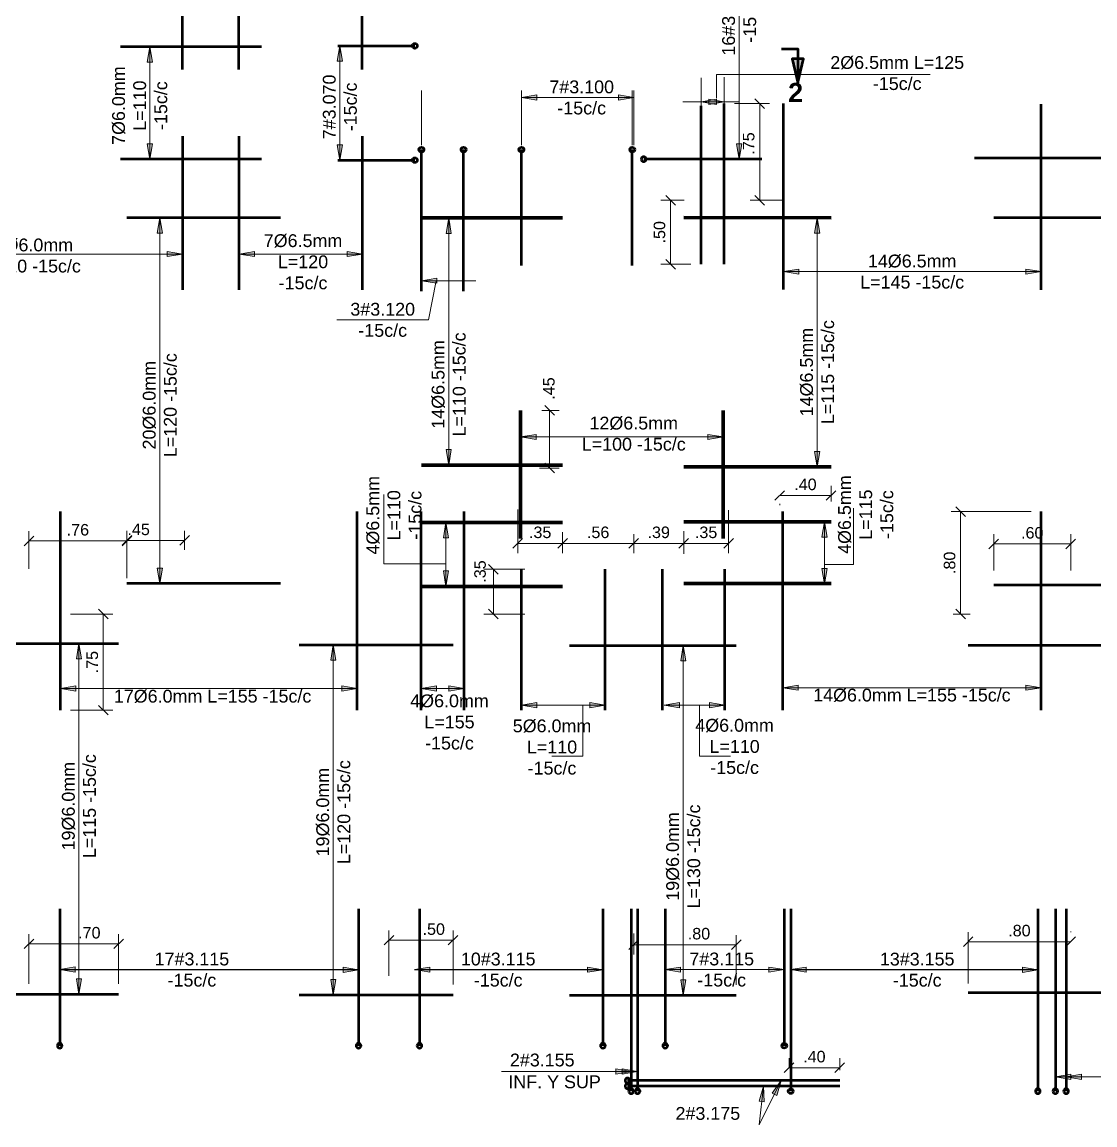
# Model space of a CAD drawing. Header units: metres. Extents: x 1.9 to 93.5, y 3.6 to 60.4.
# Drawn here: x 23.74 to 32.11, y 12.99 to 21.6 of the extents above; entities that cross this region are included whole.
import ezdxf

# ---------------------------------------------------------------- set-up
doc = ezdxf.new("R2010")
doc.units = ezdxf.units.M
for name, color, linetype, lineweight in [('3059-TOA-LOS-1_4_dwg-1', 7, 'Continuous', 20), ('CORTES', 3, 'Continuous', 50), ('CORTES-1', 7, 'Continuous', 50), ('COTAS', 9, 'Continuous', 13), ('COTAS-1', 7, 'Continuous', 9), ('REFUERZOG', 90, 'Continuous', 70), ('REFUERZOS', 3, 'Continuous', 50), ('TEXREF', 2, 'Continuous', 30), ('VARIOS', 8, 'Continuous', 9)]:
    doc.layers.add(name, color=color, linetype=linetype, lineweight=lineweight)
doc.styles.add('Swis721 Ex BT_3', font='swisse.ttf', dxfattribs={"height": 0.1})
doc.styles.add('Swis721 Ex BT_B_1', font='swisseb.ttf', dxfattribs={"height": 0.15})
doc.styles.add('Swis721 LtEx BT_3', font='swissel.ttf', dxfattribs={"height": 0.09})

# ---------------------------------------------------------------- blocks, each defined once
blk = doc.blocks.new('3059-TOA-LOS-1_4_dwg__U7-4209251-19_ZI_ALL_Estructura_TOA_LOS-1_4')
at = {"layer": 'CORTES'}
blk.add_hatch(color=256, dxfattribs=at).paths.add_polyline_path([(-0.163, 0.1814), (-0.0759, 0.1814), (-0.1194, 0.3676)])
at = {"layer": 'CORTES', "flags": 128}
blk.add_lwpolyline([(0.0082, 0.1038), (-0.1194, 0.1038), (-0.1194, 0.3676), (-0.163, 0.1814), (-0.0759, 0.1814), (-0.1194, 0.3676)], dxfattribs=at)
blk = doc.blocks.new('3059-TOA-LOS-1_4_dwg__U14-4209299-19_ZI_ALL_Estructura_TOA_LOS-1_4')
at = {"layer": 'REFUERZOS'}
blk.add_line((0, -0.3077), (0, 0), dxfattribs=at)
blk.add_circle((0, 0), 0.00643, dxfattribs=at)
blk = doc.blocks.new('3059-TOA-LOS-1_4_dwg__U15-4209300-19_ZI_ALL_Estructura_TOA_LOS-1_4')
at = {"layer": 'REFUERZOS'}
blk.add_line((0, -0.2004), (0, 0), dxfattribs=at)
blk.add_circle((0, 0), 0.00643, dxfattribs=at)
blk = doc.blocks.new('3059-TOA-LOS-1_4_dwg__Oblique-4209254-19_ZI_ALL_Estructura_TOA_LOS-1_4')
at = {"layer": 'COTAS'}
blk.add_line((-0.5, -0.5), (0.5, 0.5), dxfattribs=at)
blk = doc.blocks.new('3059-TOA-LOS-1_4_dwg__U12-4209290-19_ZI_ALL_Estructura_TOA_LOS-1_4')
at = {"layer": 'REFUERZOS'}
blk.add_line((0, -0.3563), (0, 0), dxfattribs=at)
blk.add_circle((0, 0), 0.00643, dxfattribs=at)
blk = doc.blocks.new('3059-TOA-LOS-1_4_dwg__U29-4209305-19_ZI_ALL_Estructura_TOA_LOS-1_4')
at = {"layer": 'REFUERZOS'}
blk.add_line((0, -0.3684), (0, 0), dxfattribs=at)
blk.add_circle((0, 0), 0.00643, dxfattribs=at)
blk = doc.blocks.new('3059-TOA-LOS-1_4_dwg__U30-4209306-19_ZI_ALL_Estructura_TOA_LOS-1_4')
at = {"layer": 'REFUERZOS'}
blk.add_line((0, -0.3017), (0, 0), dxfattribs=at)
blk.add_circle((0, 0), 0.00643, dxfattribs=at)
blk = doc.blocks.new('3059-TOA-LOS-1_4_dwg__U31-4209307-19_ZI_ALL_Estructura_TOA_LOS-1_4')
at = {"layer": 'REFUERZOS'}
blk.add_line((0, -0.3017), (0, 0), dxfattribs=at)
blk.add_circle((0, 0), 0.00643, dxfattribs=at)
blk = doc.blocks.new('3059-TOA-LOS-1_4_dwg__U32-4209308-19_ZI_ALL_Estructura_TOA_LOS-1_4')
at = {"layer": 'REFUERZOS'}
blk.add_line((0, -0.3684), (0, 0), dxfattribs=at)
blk.add_circle((0, 0), 0.00643, dxfattribs=at)
blk = doc.blocks.new('3059-TOA-LOS-1_4_dwg__U363-4209327-19_ZI_ALL_Estructura_TOA_LOS-1_4')
at = {"layer": 'REFUERZOS'}
blk.add_line((0, -0.4744), (0, 0), dxfattribs=at)
blk.add_circle((0, 0), 0.00643, dxfattribs=at)
blk = doc.blocks.new('3059-TOA-LOS-1_4_dwg__U363-4209292-19_ZI_ALL_Estructura_TOA_LOS-1_4')
at = {"layer": 'REFUERZOS'}
blk.add_line((0, -0.4744), (0, 0), dxfattribs=at)
blk.add_circle((0, 0), 0.00643, dxfattribs=at)
blk = doc.blocks.new('3059-TOA-LOS-1_4_dwg__U12-4209277-19_ZI_ALL_Estructura_TOA_LOS-1_4')
at = {"layer": 'REFUERZOS'}
blk.add_line((0, -0.3563), (0, 0), dxfattribs=at)
blk.add_circle((0, 0), 0.00643, dxfattribs=at)
blk = doc.blocks.new('3059-TOA-LOS-1_4_dwg__U365-4209330-19_ZI_ALL_Estructura_TOA_LOS-1_4')
at = {"layer": 'REFUERZOS'}
blk.add_line((0, -0.5518), (0, 0), dxfattribs=at)
blk.add_circle((0, 0), 0.00643, dxfattribs=at)
blk = doc.blocks.new('3059-TOA-LOS-1_4_dwg__U366-4209331-19_ZI_ALL_Estructura_TOA_LOS-1_4')
at = {"layer": 'REFUERZOS'}
blk.add_line((0, -0.5518), (0, 0), dxfattribs=at)
blk.add_circle((0, 0), 0.00643, dxfattribs=at)
blk = doc.blocks.new('3059-TOA-LOS-1_4_dwg-4060731-19_ZI_ALL_Estructura_TOA_LOS-1_4')
at = {"layer": 'VARIOS'}
for points in [[(24.7167, 21.2883), (24.7367, 21.4083), (24.7567, 21.2883)], [(26.1997, 21.2961), (26.2197, 21.4161), (26.2397, 21.2961)], [(27.7561, 20.9931), (27.6361, 21.0131), (27.7561, 21.0331)], [(28.3927, 20.9931), (28.3927, 21.0331), (28.5127, 21.0131)], [(29.1582, 20.9595), (29.0382, 20.9795), (29.1582, 20.9995)], [(29.0992, 20.9595), (29.0992, 20.9995), (29.2192, 20.9795)], [(24.7367, 20.5313), (24.7167, 20.6513), (24.7567, 20.6513)], [(26.2197, 20.5243), (26.1997, 20.6443), (26.2397, 20.6443)], [(29.3358, 20.5318), (29.3158, 20.6518), (29.3558, 20.6518)], [(24.7942, 19.9538), (24.8142, 20.0738), (24.8342, 19.9538)], [(27.0489, 19.953), (27.0689, 20.073), (27.0889, 19.953)], [(29.9245, 19.9542), (29.9445, 20.0742), (29.9645, 19.9542)], [(24.8717, 19.7712), (24.8717, 19.8112), (24.9917, 19.7912)], [(25.5536, 19.7712), (25.4336, 19.7912), (25.5536, 19.8112)], [(26.2755, 19.7712), (26.2755, 19.8112), (26.3955, 19.7912)], [(29.8008, 19.6342), (29.6808, 19.6542), (29.8008, 19.6742)], [(31.5716, 19.6342), (31.5716, 19.6742), (31.6916, 19.6542)], [(26.9759, 19.5636), (26.8559, 19.5836), (26.9759, 19.6036)], [(27.7503, 18.3442), (27.6303, 18.3642), (27.7503, 18.3842)], [(29.0912, 18.3442), (29.0912, 18.3842), (29.2112, 18.3642)], [(27.0689, 18.1447), (27.0489, 18.2647), (27.0889, 18.2647)], [(29.9442, 18.1307), (29.9242, 18.2507), (29.9642, 18.2507)], [(27.0272, 17.5761), (27.0472, 17.6961), (27.0672, 17.5761)], [(29.9816, 17.5804), (30.0016, 17.7004), (30.0216, 17.5804)], [(24.8142, 17.2208), (24.7942, 17.3408), (24.8342, 17.3408)], [(27.0472, 17.1978), (27.0272, 17.3178), (27.0672, 17.3178)], [(30.0016, 17.2174), (29.9816, 17.3374), (30.0216, 17.3374)], [(24.1635, 16.6319), (24.1835, 16.7519), (24.2035, 16.6319)], [(26.1485, 16.6225), (26.1685, 16.7425), (26.1885, 16.6225)], [(28.8791, 16.6173), (28.8991, 16.7373), (28.9191, 16.6173)], [(24.1586, 16.3807), (24.0386, 16.4007), (24.1586, 16.4207)], [(26.2345, 16.3807), (26.2345, 16.4207), (26.3545, 16.4007)], [(26.9742, 16.3807), (26.8542, 16.4007), (26.9742, 16.4207)], [(27.0694, 16.3807), (27.0694, 16.4207), (27.1894, 16.4007)], [(29.7972, 16.3867), (29.6772, 16.4067), (29.7972, 16.4267)], [(31.5735, 16.3867), (31.5735, 16.4267), (31.6935, 16.4067)], [(27.7569, 16.2507), (27.6369, 16.2707), (27.7569, 16.2907)], [(28.1701, 16.2507), (28.1701, 16.2907), (28.2901, 16.2707)], [(28.8706, 16.2507), (28.7506, 16.2707), (28.8706, 16.2907)], [(29.104, 16.2507), (29.104, 16.2907), (29.224, 16.2707)], [(24.1531, 14.1869), (24.033, 14.2071), (24.1531, 14.2269)], [(26.2454, 14.185), (26.2454, 14.225), (26.3654, 14.2049)], [(26.9227, 14.1866), (26.8027, 14.2067), (26.9227, 14.2266)], [(28.1524, 14.1855), (28.1524, 14.2255), (28.2724, 14.2054)], [(28.8786, 14.1867), (28.7586, 14.2068), (28.8786, 14.2267)], [(29.5677, 14.1864), (29.5677, 14.2264), (29.6877, 14.2063)], [(29.8578, 14.1862), (29.7378, 14.2063), (29.8578, 14.2262)], [(31.5463, 14.185), (31.5463, 14.225), (31.6663, 14.2049)], [(24.1835, 14.0148), (24.1635, 14.1348), (24.2035, 14.1348)], [(26.1685, 14.0104), (26.1485, 14.1304), (26.1885, 14.1304)], [(28.8991, 14.0078), (28.8791, 14.1278), (28.9191, 14.1278)], [(28.3724, 13.3913), (28.3724, 13.4313), (28.4924, 13.4114)], [(28.4225, 13.3912), (28.4225, 13.4312), (28.5425, 13.4114)], [(31.9229, 13.3495), (31.8029, 13.3696), (31.9229, 13.3895)], [(32.0073, 13.3495), (31.8872, 13.3696), (32.0073, 13.3895)], [(29.5317, 13.1754), (29.4919, 13.1796), (29.5246, 13.2968)], [(29.629, 13.2241), (29.5932, 13.2419), (29.6646, 13.3404)]]:
    blk.add_hatch(color=256, dxfattribs=at).paths.add_polyline_path(points)
at = {"layer": 'COTAS'}
for p, q in [((29.2992, 20.9659), (29.5711, 20.9659)), ((29.4961, 20.2113), (29.4961, 20.9659)), ((28.9061, 20.2113), (28.7251, 20.2113)), ((28.8001, 19.7113), (28.8001, 20.2113)), ((29.679, 20.2113), (29.4211, 20.2113)), ((28.9582, 19.7113), (28.7251, 19.7113)), ((27.7953, 18.5713), (27.931, 18.5713)), ((27.856, 18.1213), (27.856, 18.5713)), ((27.7777, 18.1213), (27.931, 18.1213)), ((30.0527, 17.907), (29.6527, 17.907)), ((30.0527, 17.8613), (30.0527, 17.982)), ((29.6527, 17.8412), (29.6527, 17.832)), ((27.6077, 17.7986), (27.6077, 17.4578)), ((29.2527, 17.7915), (29.2527, 17.4578)), ((31.6135, 17.7813), (30.9891, 17.7813)), ((31.0641, 16.9813), (31.0641, 17.7813)), ((23.7927, 17.3345), (23.7927, 17.6278)), ((24.5574, 17.4831), (24.5574, 17.631)), ((24.5574, 17.2613), (24.5574, 17.6278)), ((25.0074, 17.4831), (25.0074, 17.631)), ((27.9577, 17.62), (27.9577, 17.4578)), ((27.9577, 17.6128), (27.9577, 17.6078)), ((31.3227, 17.322), (31.3227, 17.6041)), ((31.9227, 17.322), (31.9227, 17.6041)), ((24.5574, 17.5528), (23.7927, 17.5528)), ((24.5574, 17.556), (25.0074, 17.556)), ((31.3227, 17.5291), (31.9227, 17.5291)), ((27.6625, 17.3313), (27.3426, 17.3313)), ((27.4176, 17.3313), (27.4176, 16.9813)), ((24.1186, 16.9813), (24.4486, 16.9813)), ((24.3736, 16.2313), (24.3736, 16.9813)), ((27.6625, 16.9813), (27.3426, 16.9813)), ((31.0058, 16.9813), (31.1391, 16.9813)), ((24.1186, 16.2313), (24.4486, 16.2313)), ((23.7927, 14.0948), (23.7927, 14.4827)), ((24.4927, 14.0948), (24.4927, 14.4827)), ((26.6027, 14.1587), (26.6027, 14.511)), ((27.1027, 14.0904), (27.1027, 14.511)), ((28.5127, 14.4871), (28.5127, 14.3252)), ((29.3127, 14.0881), (29.3127, 14.4752)), ((31.1227, 14.0977), (31.1227, 14.4991)), ((31.9227, 14.5041), (31.9227, 14.4991)), ((23.7927, 14.4077), (24.4927, 14.4077)), ((26.6027, 14.436), (27.1027, 14.436)), ((28.5127, 14.4002), (29.3127, 14.4002)), ((31.9227, 14.4241), (31.1227, 14.4241)), ((29.7249, 13.44), (29.7249, 13.5156)), ((30.1199, 13.4204), (30.1199, 13.5156)), ((30.1199, 13.4406), (29.7249, 13.4406))]:
    blk.add_line(p, q, dxfattribs=at)
at = {"layer": 'COTAS', "flags": 128}
blk.add_lwpolyline([(28.5127, 17.4578), (28.5127, 17.6044)], close=True, dxfattribs=at)
for points in [[(28.9027, 17.6293), (28.9027, 17.4578), (28.9027, 17.4528)], [(29.2527, 17.5328), (28.9027, 17.5328), (28.5127, 17.5328), (27.9577, 17.5328), (27.6077, 17.5328)]]:
    blk.add_lwpolyline(points, dxfattribs=at)
at = {"layer": 'REFUERZOG'}
for p, q in [((27.9577, 20.073), (26.8577, 20.073)), ((28.9027, 20.0768), (30.0527, 20.0739)), ((27.6303, 18.5713), (27.6303, 17.5713)), ((29.2112, 18.5713), (29.2112, 17.5713)), ((27.9577, 18.1447), (26.8577, 18.1447)), ((28.9027, 18.1307), (30.0527, 18.1307)), ((27.9577, 17.6971), (26.8577, 17.6971)), ((28.9027, 17.7004), (30.0527, 17.7004)), ((28.9027, 17.22), (30.0527, 17.22)), ((27.9577, 17.1978), (26.8577, 17.1978))]:
    blk.add_line(p, q, dxfattribs=at)
at = {"layer": 'REFUERZOS'}
for p, q in [((24.99, 22.0313), (24.99, 21.2313)), ((25.429, 22.0313), (25.429, 21.2313)), ((26.3921, 22.0313), (26.3921, 21.2313)), ((25.6077, 21.4083), (24.5077, 21.4083)), ((29.0382, 19.7113), (29.0382, 20.948)), ((29.2192, 19.7113), (29.2192, 20.9659)), ((29.6808, 19.5159), (29.6808, 20.9659)), ((31.6916, 19.5113), (31.6916, 20.9613)), ((24.9931, 19.5113), (24.9931, 20.7113)), ((25.4336, 19.5113), (25.4336, 20.7113)), ((26.3955, 19.5113), (26.3955, 20.7113)), ((25.6077, 20.5313), (24.5077, 20.5313)), ((32.5227, 20.5393), (31.1727, 20.5393)), ((25.7574, 20.0738), (24.5574, 20.0738)), ((32.5227, 20.0744), (31.3227, 20.0744)), ((24.0386, 16.2313), (24.0386, 17.7813)), ((26.3545, 16.2313), (26.3545, 17.7813)), ((26.8542, 16.2313), (26.8542, 17.7813)), ((27.1894, 16.2313), (27.1894, 17.7813)), ((29.6772, 16.2313), (29.6772, 17.7813)), ((31.6935, 16.2313), (31.6935, 17.7813)), ((27.6369, 16.2313), (27.6369, 17.3313)), ((28.2901, 16.2313), (28.2901, 17.3313)), ((28.7365, 16.2313), (28.7365, 17.3313)), ((29.224, 16.2313), (29.224, 17.3313)), ((25.7574, 17.2208), (24.5574, 17.2208)), ((32.5227, 17.208), (31.3227, 17.208)), ((23.3427, 16.7519), (24.4927, 16.7519)), ((25.9027, 16.7425), (27.1027, 16.7425)), ((28.0127, 16.7373), (29.3127, 16.7373)), ((32.7227, 16.7353), (31.1227, 16.7353)), ((23.3427, 14.0148), (24.4927, 14.0148)), ((25.9027, 14.0104), (27.1027, 14.0104)), ((28.0127, 14.0078), (29.3127, 14.0078)), ((32.7227, 14.0245), (31.1227, 14.0245))]:
    blk.add_line(p, q, dxfattribs=at)
at = {"layer": 'VARIOS'}
for p, q in [((29.3358, 22.7701), (29.3358, 20.5318)), ((29.3358, 20.5318), (29.3358, 22.4237)), ((24.7167, 21.2883), (24.7367, 21.4083)), ((24.7367, 21.4083), (24.7367, 20.5313)), ((24.7367, 21.4083), (24.7567, 21.2883)), ((24.7367, 20.5313), (24.7367, 21.4083)), ((26.1997, 21.2961), (26.2197, 21.4161)), ((26.2197, 21.4161), (26.2197, 20.5243)), ((26.2197, 21.4161), (26.2397, 21.2961)), ((24.7567, 21.2883), (24.7167, 21.2883)), ((26.2397, 21.2961), (26.1997, 21.2961)), ((26.2197, 20.5243), (26.2197, 21.24)), ((29.8086, 21.1934), (29.7782, 21.1934)), ((30.8252, 21.1934), (29.8086, 21.1934)), ((29.0382, 20.948), (29.0382, 21.1663)), ((29.2192, 20.9319), (29.2192, 21.1708)), ((26.8559, 20.6408), (26.8559, 21.0672)), ((27.6361, 20.6408), (27.6361, 21.0672)), ((27.6361, 21.0131), (27.7561, 21.0331)), ((27.6361, 21.0131), (28.4174, 21.0131)), ((27.7561, 20.9931), (27.6361, 21.0131)), ((28.5127, 21.0131), (27.7315, 21.0131)), ((27.7561, 21.0331), (27.7561, 20.9931)), ((28.3927, 20.9931), (28.3927, 21.0331)), ((28.3927, 21.0331), (28.5127, 21.0131)), ((28.5127, 21.0131), (28.3927, 20.9931)), ((28.5015, 20.6408), (28.5015, 21.0672)), ((29.2192, 20.9795), (28.8969, 20.9795)), ((29.0382, 20.9795), (29.1582, 20.9995)), ((29.0382, 20.9795), (29.332, 20.9795)), ((29.1582, 20.9595), (29.0382, 20.9795)), ((29.0992, 20.9595), (29.0992, 20.9995)), ((29.0992, 20.9995), (29.2192, 20.9795)), ((29.2192, 20.9795), (29.0992, 20.9595)), ((29.1582, 20.9995), (29.1582, 20.9595)), ((24.7367, 20.5313), (24.7167, 20.6513)), ((24.7167, 20.6513), (24.7567, 20.6513)), ((24.7567, 20.6513), (24.7367, 20.5313)), ((26.2197, 20.5243), (26.1997, 20.6443)), ((26.1997, 20.6443), (26.2397, 20.6443)), ((26.2397, 20.6443), (26.2197, 20.5243)), ((29.3358, 20.5318), (29.3158, 20.6518)), ((29.3158, 20.6518), (29.3558, 20.6518)), ((29.3558, 20.6518), (29.3358, 20.5318)), ((24.7942, 19.9538), (24.8142, 20.0738)), ((24.8142, 20.0738), (24.8142, 18.5482)), ((24.8142, 20.0738), (24.8342, 19.9538)), ((27.0489, 19.953), (27.0689, 20.073)), ((27.0689, 20.073), (27.0689, 18.4432)), ((27.0689, 20.073), (27.0889, 19.953)), ((27.0689, 18.1447), (27.0689, 20.073)), ((29.9245, 19.9542), (29.9445, 20.0742)), ((29.9445, 20.0742), (29.9445, 18.4432)), ((29.9445, 20.0742), (29.9645, 19.9542)), ((29.9442, 18.1307), (29.9442, 19.9891)), ((24.8342, 19.9538), (24.7942, 19.9538)), ((24.8142, 17.2208), (24.8142, 19.935)), ((27.0889, 19.953), (27.0489, 19.953)), ((29.9645, 19.9542), (29.9245, 19.9542)), ((24.8717, 19.7712), (24.8717, 19.8112)), ((24.8717, 19.8112), (24.9917, 19.7912)), ((25.4336, 19.7912), (25.5536, 19.8112)), ((25.5536, 19.8112), (25.5536, 19.7712)), ((26.2755, 19.7712), (26.2755, 19.8112)), ((26.2755, 19.8112), (26.3955, 19.7912)), ((22.6753, 19.7912), (24.9166, 19.7912)), ((24.9917, 19.7912), (22.7518, 19.7912)), ((24.9917, 19.7912), (24.8717, 19.7712)), ((25.4336, 19.7912), (26.2949, 19.7912)), ((25.5536, 19.7712), (25.4336, 19.7912)), ((26.3955, 19.7912), (25.5623, 19.7912)), ((26.3955, 19.7912), (26.2755, 19.7712)), ((29.6808, 19.6542), (29.8008, 19.6742)), ((29.6808, 19.6542), (31.6916, 19.6542)), ((29.8008, 19.6342), (29.6808, 19.6542)), ((31.6916, 19.6542), (29.6808, 19.6542)), ((29.8008, 19.6742), (29.8008, 19.6342)), ((31.5716, 19.6342), (31.5716, 19.6742)), ((31.5716, 19.6742), (31.6916, 19.6542)), ((31.6916, 19.6542), (31.5716, 19.6342)), ((26.8559, 19.5836), (26.9759, 19.6036)), ((26.8559, 19.5836), (27.2817, 19.5836)), ((26.9759, 19.5636), (26.8559, 19.5836)), ((26.9759, 19.6036), (26.9759, 19.5636)), ((27.6303, 18.3642), (27.7503, 18.3842)), ((27.6303, 18.3642), (29.2112, 18.3642)), ((27.7503, 18.3442), (27.6303, 18.3642)), ((27.7503, 18.3842), (27.7503, 18.3442)), ((29.2112, 18.3642), (27.7566, 18.3642)), ((29.0912, 18.3442), (29.0912, 18.3842)), ((29.0912, 18.3842), (29.2112, 18.3642)), ((29.2112, 18.3642), (29.0912, 18.3442)), ((27.0689, 18.1447), (27.0489, 18.2647)), ((27.0489, 18.2647), (27.0889, 18.2647)), ((27.0889, 18.2647), (27.0689, 18.1447)), ((29.9442, 18.1307), (29.9242, 18.2507)), ((29.9242, 18.2507), (29.9642, 18.2507)), ((29.9642, 18.2507), (29.9442, 18.1307)), ((27.0272, 17.5761), (27.0472, 17.6961)), ((27.0472, 17.6961), (27.0472, 17.2286)), ((27.0472, 17.6961), (27.0672, 17.5761)), ((27.0472, 17.1978), (27.0472, 17.6652)), ((29.9816, 17.5804), (30.0016, 17.7004)), ((30.0016, 17.7004), (30.0016, 17.2422)), ((30.0016, 17.7004), (30.0216, 17.5804)), ((30.0016, 17.2174), (30.0016, 17.6755)), ((27.0672, 17.5761), (27.0272, 17.5761)), ((30.0216, 17.5804), (29.9816, 17.5804)), ((24.8142, 17.2208), (24.7942, 17.3408)), ((24.7942, 17.3408), (24.8342, 17.3408)), ((24.8342, 17.3408), (24.8142, 17.2208)), ((27.0472, 17.1978), (27.0272, 17.3178)), ((27.0272, 17.3178), (27.0672, 17.3178)), ((27.0672, 17.3178), (27.0472, 17.1978)), ((30.0016, 17.2174), (29.9816, 17.3374)), ((29.9816, 17.3374), (30.0216, 17.3374)), ((30.0216, 17.3374), (30.0016, 17.2174)), ((24.1635, 16.6319), (24.1835, 16.7519)), ((24.1835, 16.7519), (24.1835, 16.176)), ((24.1835, 16.7519), (24.2035, 16.6319)), ((24.1835, 14.0148), (24.1835, 16.7085)), ((26.1485, 16.6225), (26.1685, 16.7425)), ((26.1685, 16.7425), (26.1685, 15.1047)), ((26.1685, 16.7425), (26.1885, 16.6225)), ((26.1685, 14.0104), (26.1685, 16.7425)), ((28.8791, 16.6173), (28.8991, 16.7373)), ((28.8991, 16.7373), (28.8991, 15.6314)), ((28.8991, 16.7373), (28.9191, 16.6173)), ((28.8991, 14.0078), (28.8991, 16.7373)), ((24.2035, 16.6319), (24.1635, 16.6319)), ((26.1885, 16.6225), (26.1485, 16.6225)), ((28.9191, 16.6173), (28.8791, 16.6173)), ((24.0386, 16.4007), (24.1586, 16.4207)), ((26.3545, 16.4007), (24.0386, 16.4007)), ((24.0386, 16.4007), (26.3545, 16.4007)), ((24.1586, 16.3807), (24.0386, 16.4007)), ((24.1586, 16.4207), (24.1586, 16.3807)), ((26.2345, 16.3807), (26.2345, 16.4207)), ((26.2345, 16.4207), (26.3545, 16.4007)), ((26.3545, 16.4007), (26.2345, 16.3807)), ((26.8542, 16.4007), (26.9742, 16.4207)), ((27.1894, 16.4007), (26.8542, 16.4007)), ((26.8542, 16.4007), (27.1894, 16.4007)), ((26.9742, 16.3807), (26.8542, 16.4007)), ((26.9742, 16.4207), (26.9742, 16.3807)), ((27.0694, 16.3807), (27.0694, 16.4207)), ((27.0694, 16.4207), (27.1894, 16.4007)), ((27.1894, 16.4007), (27.0694, 16.3807)), ((29.6772, 16.4067), (29.7972, 16.4267)), ((29.6772, 16.4067), (31.5449, 16.4067)), ((29.7972, 16.3867), (29.6772, 16.4067)), ((29.7972, 16.4267), (29.7972, 16.3867)), ((31.6935, 16.4067), (29.8258, 16.4067)), ((31.5735, 16.3867), (31.5735, 16.4267)), ((31.5735, 16.4267), (31.6935, 16.4067)), ((31.6935, 16.4067), (31.5735, 16.3867)), ((27.6369, 16.2707), (27.7569, 16.2907)), ((27.6369, 16.2707), (28.2901, 16.2707)), ((27.7569, 16.2507), (27.6369, 16.2707)), ((28.2901, 16.2707), (27.6369, 16.2707)), ((27.7569, 16.2907), (27.7569, 16.2507)), ((28.1701, 16.2507), (28.1701, 16.2907)), ((28.1701, 16.2907), (28.2901, 16.2707)), ((28.2901, 16.2707), (28.1701, 16.2507)), ((28.7506, 16.2707), (28.8706, 16.2907)), ((28.7506, 16.2707), (29.224, 16.2707)), ((28.8706, 16.2507), (28.7506, 16.2707)), ((29.224, 16.2707), (28.7506, 16.2707)), ((28.8706, 16.2907), (28.8706, 16.2507)), ((29.104, 16.2507), (29.104, 16.2907)), ((29.104, 16.2907), (29.224, 16.2707)), ((29.224, 16.2707), (29.104, 16.2507)), ((24.033, 14.2071), (24.1531, 14.2269)), ((24.033, 14.2071), (26.3654, 14.2071)), ((24.1531, 14.1869), (24.033, 14.2071)), ((26.3654, 14.2049), (24.033, 14.2049)), ((24.1531, 14.2269), (24.1531, 14.1869)), ((26.2454, 14.185), (26.2454, 14.225)), ((26.2454, 14.225), (26.3654, 14.2049)), ((26.3654, 14.2049), (26.2454, 14.185)), ((26.8027, 14.2067), (26.9227, 14.2266)), ((26.8027, 14.2067), (28.2724, 14.2067)), ((26.9227, 14.1866), (26.8027, 14.2067)), ((28.2724, 14.2054), (26.8027, 14.2054)), ((26.9227, 14.2266), (26.9227, 14.1866)), ((28.1524, 14.1855), (28.1524, 14.2255)), ((28.1524, 14.2255), (28.2724, 14.2054)), ((28.2724, 14.2054), (28.1524, 14.1855)), ((28.7586, 14.2068), (28.8786, 14.2267)), ((28.7586, 14.2068), (29.6877, 14.2068)), ((28.8786, 14.1867), (28.7586, 14.2068)), ((29.6877, 14.2063), (28.7586, 14.2063)), ((28.8786, 14.2267), (28.8786, 14.1867)), ((29.5677, 14.1864), (29.5677, 14.2264)), ((29.5677, 14.2264), (29.6877, 14.2063)), ((29.6877, 14.2063), (29.5677, 14.1864)), ((29.7378, 14.2063), (29.8578, 14.2262)), ((29.7378, 14.2063), (31.6663, 14.2063)), ((29.8578, 14.1862), (29.7378, 14.2063)), ((31.6663, 14.2049), (29.7378, 14.2049)), ((29.8578, 14.2262), (29.8578, 14.1862)), ((31.5463, 14.185), (31.5463, 14.225)), ((31.5463, 14.225), (31.6663, 14.2049)), ((31.6663, 14.2049), (31.5463, 14.185)), ((24.1835, 14.0148), (24.1635, 14.1348)), ((24.1635, 14.1348), (24.2035, 14.1348)), ((24.2035, 14.1348), (24.1835, 14.0148)), ((26.1685, 14.0104), (26.1485, 14.1304)), ((26.1485, 14.1304), (26.1885, 14.1304)), ((26.1885, 14.1304), (26.1685, 14.0104)), ((28.8991, 14.0078), (28.8791, 14.1278)), ((28.8791, 14.1278), (28.9191, 14.1278)), ((28.9191, 14.1278), (28.8991, 14.0078)), ((28.3724, 13.3913), (28.3724, 13.4313)), ((28.3724, 13.4313), (28.4924, 13.4114)), ((28.4225, 13.3912), (28.4225, 13.4312)), ((28.4225, 13.4312), (28.5425, 13.4114)), ((28.5425, 13.4114), (27.4818, 13.4114)), ((28.4924, 13.4114), (27.4818, 13.4114)), ((28.4924, 13.4114), (28.3724, 13.3913)), ((28.5425, 13.4114), (28.4225, 13.3912)), ((31.8029, 13.3696), (31.9229, 13.3895)), ((31.8029, 13.3696), (32.9277, 13.3696)), ((31.9229, 13.3495), (31.8029, 13.3696)), ((31.8872, 13.3696), (32.0073, 13.3895)), ((31.8872, 13.3696), (32.9277, 13.3696)), ((32.0073, 13.3495), (31.8872, 13.3696)), ((31.9229, 13.3895), (31.9229, 13.3495)), ((32.0073, 13.3895), (32.0073, 13.3495)), ((29.4919, 13.1796), (29.5246, 13.2968)), ((29.6646, 13.3404), (29.4922, 12.994)), ((29.5246, 13.2968), (29.4922, 12.994)), ((29.5246, 13.2968), (29.5317, 13.1754)), ((29.5932, 13.2419), (29.6646, 13.3404)), ((29.6646, 13.3404), (29.629, 13.2241)), ((29.5317, 13.1754), (29.4919, 13.1796)), ((29.629, 13.2241), (29.5932, 13.2419))]:
    blk.add_line(p, q, dxfattribs=at)
at = {"layer": 'VARIOS', "flags": 128}
for points in [[(29.7782, 21.1934), (29.1591, 21.1934), (29.1591, 21.0071)], [(26.1957, 19.2776), (26.9119, 19.2776), (26.972, 19.5836)], [(27.0472, 17.3747), (26.5622, 17.3747), (26.5622, 17.9145)], [(30.0016, 17.3692), (30.2286, 17.3692), (30.2286, 17.8077)], [(28.1163, 16.2707), (28.1163, 15.8729), (27.8735, 15.8729)], [(29.0264, 16.2707), (29.0264, 15.8729), (29.2692, 15.8729)]]:
    blk.add_lwpolyline(points, dxfattribs=at)
blk.add_lwpolyline([(28.5127, 21.0672), (28.5127, 20.6408)], close=True, dxfattribs=at)
for name, p, xscale, yscale, zscale, rotation in [('3059-TOA-LOS-1_4_dwg__U15-4209300-19_ZI_ALL_Estructura_TOA_LOS-1_4', (26.8038, 21.4161), 3, 3, 3, 269.9999999999983), ('3059-TOA-LOS-1_4_dwg__Oblique-4209254-19_ZI_ALL_Estructura_TOA_LOS-1_4', (29.4961, 20.9659), 0.075, 0.075, 0.075, 90), ('3059-TOA-LOS-1_4_dwg__U15-4209300-19_ZI_ALL_Estructura_TOA_LOS-1_4', (26.8038, 20.5243), 3, 3, 3, 269.9999999999983), ('3059-TOA-LOS-1_4_dwg__Oblique-4209254-19_ZI_ALL_Estructura_TOA_LOS-1_4', (28.8001, 20.2113), 0.075, 0.075, 0.075, 90), ('3059-TOA-LOS-1_4_dwg__Oblique-4209254-19_ZI_ALL_Estructura_TOA_LOS-1_4', (29.4961, 20.2113), 0.075, 0.075, 0.075, 270), ('3059-TOA-LOS-1_4_dwg__Oblique-4209254-19_ZI_ALL_Estructura_TOA_LOS-1_4', (28.8001, 19.7113), 0.075, 0.075, 0.075, 270), ('3059-TOA-LOS-1_4_dwg__Oblique-4209254-19_ZI_ALL_Estructura_TOA_LOS-1_4', (27.856, 18.5713), 0.075, 0.075, 0.075, 90), ('3059-TOA-LOS-1_4_dwg__Oblique-4209254-19_ZI_ALL_Estructura_TOA_LOS-1_4', (27.856, 18.1213), 0.075, 0.075, 0.075, 270), ('3059-TOA-LOS-1_4_dwg__Oblique-4209254-19_ZI_ALL_Estructura_TOA_LOS-1_4', (29.6527, 17.907), 0.075, 0.075, 0.075, 180), ('3059-TOA-LOS-1_4_dwg__Oblique-4209254-19_ZI_ALL_Estructura_TOA_LOS-1_4', (31.0641, 17.7813), 0.075, 0.075, 0.075, 90), ('3059-TOA-LOS-1_4_dwg__Oblique-4209254-19_ZI_ALL_Estructura_TOA_LOS-1_4', (23.7927, 17.5528), 0.075, 0.075, 0.075, 180), ('3059-TOA-LOS-1_4_dwg__Oblique-4209254-19_ZI_ALL_Estructura_TOA_LOS-1_4', (24.5574, 17.556), 0.075, 0.075, 0.075, 180), ('3059-TOA-LOS-1_4_dwg__Oblique-4209254-19_ZI_ALL_Estructura_TOA_LOS-1_4', (27.6077, 17.5328), 0.075, 0.075, 0.075, 180), ('3059-TOA-LOS-1_4_dwg__Oblique-4209254-19_ZI_ALL_Estructura_TOA_LOS-1_4', (27.9577, 17.5328), 0.075, 0.075, 0.075, 180), ('3059-TOA-LOS-1_4_dwg__Oblique-4209254-19_ZI_ALL_Estructura_TOA_LOS-1_4', (28.5127, 17.5328), 0.075, 0.075, 0.075, 180), ('3059-TOA-LOS-1_4_dwg__Oblique-4209254-19_ZI_ALL_Estructura_TOA_LOS-1_4', (28.9027, 17.5328), 0.075, 0.075, 0.075, 180), ('3059-TOA-LOS-1_4_dwg__Oblique-4209254-19_ZI_ALL_Estructura_TOA_LOS-1_4', (31.3227, 17.5291), 0.075, 0.075, 0.075, 180), ('3059-TOA-LOS-1_4_dwg__Oblique-4209254-19_ZI_ALL_Estructura_TOA_LOS-1_4', (27.4176, 17.3313), 0.075, 0.075, 0.075, 90), ('3059-TOA-LOS-1_4_dwg__Oblique-4209254-19_ZI_ALL_Estructura_TOA_LOS-1_4', (24.3736, 16.9813), 0.075, 0.075, 0.075, 90), ('3059-TOA-LOS-1_4_dwg__Oblique-4209254-19_ZI_ALL_Estructura_TOA_LOS-1_4', (27.4176, 16.9813), 0.075, 0.075, 0.075, 270), ('3059-TOA-LOS-1_4_dwg__Oblique-4209254-19_ZI_ALL_Estructura_TOA_LOS-1_4', (31.0641, 16.9813), 0.075, 0.075, 0.075, 270), ('3059-TOA-LOS-1_4_dwg__Oblique-4209254-19_ZI_ALL_Estructura_TOA_LOS-1_4', (24.3736, 16.2313), 0.075, 0.075, 0.075, 270), ('3059-TOA-LOS-1_4_dwg__U12-4209277-19_ZI_ALL_Estructura_TOA_LOS-1_4', (29.6877, 13.6125), 3, 3, 3, 180), ('3059-TOA-LOS-1_4_dwg__U363-4209292-19_ZI_ALL_Estructura_TOA_LOS-1_4', (29.7378, 13.2582), 3, 3, 3, 180), ('3059-TOA-LOS-1_4_dwg__Oblique-4209254-19_ZI_ALL_Estructura_TOA_LOS-1_4', (26.6027, 14.436), 0.075, 0.075, 0.075, 180), ('3059-TOA-LOS-1_4_dwg__Oblique-4209254-19_ZI_ALL_Estructura_TOA_LOS-1_4', (23.7927, 14.4077), 0.075, 0.075, 0.075, 180), ('3059-TOA-LOS-1_4_dwg__Oblique-4209254-19_ZI_ALL_Estructura_TOA_LOS-1_4', (28.5127, 14.4002), 0.075, 0.075, 0.075, 180), ('3059-TOA-LOS-1_4_dwg__Oblique-4209254-19_ZI_ALL_Estructura_TOA_LOS-1_4', (31.1227, 14.4241), 0.075, 0.075, 0.075, 180), ('3059-TOA-LOS-1_4_dwg__Oblique-4209254-19_ZI_ALL_Estructura_TOA_LOS-1_4', (29.7249, 13.4406), 0.075, 0.075, 0.075, 180)]:
    blk.add_blockref(name, p, dxfattribs=dict(xscale=xscale, yscale=yscale, zscale=zscale, rotation=rotation))
at = {"rotation": 180}
blk.add_blockref('3059-TOA-LOS-1_4_dwg__U7-4209251-19_ZI_ALL_Estructura_TOA_LOS-1_4', (29.6739, 21.4959), dxfattribs=at)
for name, p, xscale, yscale, zscale in [('3059-TOA-LOS-1_4_dwg__U29-4209305-19_ZI_ALL_Estructura_TOA_LOS-1_4', (26.8559, 20.6065), 3, 3, 3), ('3059-TOA-LOS-1_4_dwg__U32-4209308-19_ZI_ALL_Estructura_TOA_LOS-1_4', (27.1849, 20.6065), 3, 3, 3), ('3059-TOA-LOS-1_4_dwg__U31-4209307-19_ZI_ALL_Estructura_TOA_LOS-1_4', (27.6361, 20.6065), 3, 3, 3), ('3059-TOA-LOS-1_4_dwg__U30-4209306-19_ZI_ALL_Estructura_TOA_LOS-1_4', (28.5015, 20.6065), 3, 3, 3), ('3059-TOA-LOS-1_4_dwg__Oblique-4209254-19_ZI_ALL_Estructura_TOA_LOS-1_4', (30.0527, 17.907), 0.075, 0.075, 0.075), ('3059-TOA-LOS-1_4_dwg__Oblique-4209254-19_ZI_ALL_Estructura_TOA_LOS-1_4', (24.5574, 17.5528), 0.075, 0.075, 0.075), ('3059-TOA-LOS-1_4_dwg__Oblique-4209254-19_ZI_ALL_Estructura_TOA_LOS-1_4', (25.0074, 17.556), 0.075, 0.075, 0.075), ('3059-TOA-LOS-1_4_dwg__Oblique-4209254-19_ZI_ALL_Estructura_TOA_LOS-1_4', (27.9577, 17.5328), 0.075, 0.075, 0.075), ('3059-TOA-LOS-1_4_dwg__Oblique-4209254-19_ZI_ALL_Estructura_TOA_LOS-1_4', (28.5127, 17.5328), 0.075, 0.075, 0.075), ('3059-TOA-LOS-1_4_dwg__Oblique-4209254-19_ZI_ALL_Estructura_TOA_LOS-1_4', (28.9027, 17.5328), 0.075, 0.075, 0.075), ('3059-TOA-LOS-1_4_dwg__Oblique-4209254-19_ZI_ALL_Estructura_TOA_LOS-1_4', (29.2527, 17.5328), 0.075, 0.075, 0.075), ('3059-TOA-LOS-1_4_dwg__Oblique-4209254-19_ZI_ALL_Estructura_TOA_LOS-1_4', (31.9227, 17.5291), 0.075, 0.075, 0.075), ('3059-TOA-LOS-1_4_dwg__Oblique-4209254-19_ZI_ALL_Estructura_TOA_LOS-1_4', (27.1027, 14.436), 0.075, 0.075, 0.075), ('3059-TOA-LOS-1_4_dwg__Oblique-4209254-19_ZI_ALL_Estructura_TOA_LOS-1_4', (24.4927, 14.4077), 0.075, 0.075, 0.075), ('3059-TOA-LOS-1_4_dwg__Oblique-4209254-19_ZI_ALL_Estructura_TOA_LOS-1_4', (29.3127, 14.4002), 0.075, 0.075, 0.075), ('3059-TOA-LOS-1_4_dwg__Oblique-4209254-19_ZI_ALL_Estructura_TOA_LOS-1_4', (31.9227, 14.4241), 0.075, 0.075, 0.075), ('3059-TOA-LOS-1_4_dwg__Oblique-4209254-19_ZI_ALL_Estructura_TOA_LOS-1_4', (30.1199, 13.4406), 0.075, 0.075, 0.075)]:
    blk.add_blockref(name, p, dxfattribs=dict(xscale=xscale, yscale=yscale, zscale=zscale))
at = {"extrusion": (0, 0, -1), "xscale": 3, "yscale": 3, "zscale": -3}
for name, p, rotation in [('3059-TOA-LOS-1_4_dwg__U14-4209299-19_ZI_ALL_Estructura_TOA_LOS-1_4', (-28.5905, 20.5318), 269.9999999999983), ('3059-TOA-LOS-1_4_dwg__U12-4209290-19_ZI_ALL_Estructura_TOA_LOS-1_4', (-24.033, 13.6125), 180), ('3059-TOA-LOS-1_4_dwg__U12-4209290-19_ZI_ALL_Estructura_TOA_LOS-1_4', (-26.3654, 13.6125), 180), ('3059-TOA-LOS-1_4_dwg__U12-4209290-19_ZI_ALL_Estructura_TOA_LOS-1_4', (-26.8406, 13.6125), 180), ('3059-TOA-LOS-1_4_dwg__U12-4209290-19_ZI_ALL_Estructura_TOA_LOS-1_4', (-28.2724, 13.6125), 180), ('3059-TOA-LOS-1_4_dwg__U363-4209327-19_ZI_ALL_Estructura_TOA_LOS-1_4', (-28.4924, 13.2582), 180), ('3059-TOA-LOS-1_4_dwg__U363-4209327-19_ZI_ALL_Estructura_TOA_LOS-1_4', (-28.5425, 13.2582), 180), ('3059-TOA-LOS-1_4_dwg__U12-4209290-19_ZI_ALL_Estructura_TOA_LOS-1_4', (-28.7586, 13.6125), 180), ('3059-TOA-LOS-1_4_dwg__U363-4209327-19_ZI_ALL_Estructura_TOA_LOS-1_4', (-31.6663, 13.2582), 180), ('3059-TOA-LOS-1_4_dwg__U363-4209327-19_ZI_ALL_Estructura_TOA_LOS-1_4', (-31.8029, 13.2582), 180), ('3059-TOA-LOS-1_4_dwg__U363-4209327-19_ZI_ALL_Estructura_TOA_LOS-1_4', (-31.8872, 13.2582), 180), ('3059-TOA-LOS-1_4_dwg__U366-4209331-19_ZI_ALL_Estructura_TOA_LOS-1_4', (-28.4645, 13.3404), 270.0000000000216), ('3059-TOA-LOS-1_4_dwg__U365-4209330-19_ZI_ALL_Estructura_TOA_LOS-1_4', (-28.4645, 13.2968), 270.0000000000216)]:
    blk.add_blockref(name, p, dxfattribs=dict(at, rotation=rotation))
at = {"layer": 'CORTES-1', "insert": (29.7177, 21.1271), "char_height": 0.15, "width": 0.180392, "attachment_point": 1, "line_spacing_factor": 0.989072, "style": 'Swis721 Ex BT_B_1'}
blk.add_mtext('\\fSwis721 Ex BT|b1|i0|c0|p34|;2', dxfattribs=at)
at = {"layer": 'COTAS-1', "char_height": 0.09, "width": 0.242685, "attachment_point": 2, "rotation": 90, "line_spacing_factor": 0.989083, "style": 'Swis721 LtEx BT_3'}
for s, insert in [('.75', (29.3644, 20.6544)), ('.50', (28.6684, 19.9613)), ('.45', (27.8052, 18.742)), ('.35', (27.2682, 17.3136)), ('.80', (30.9324, 17.3813)), ('.75', (24.2419, 16.6063))]:
    blk.add_mtext(s, dxfattribs=dict(at, insert=insert))
at = {"layer": 'COTAS-1', "char_height": 0.09, "width": 0.242685, "attachment_point": 2, "line_spacing_factor": 0.989083, "style": 'Swis721 LtEx BT_3'}
for s, insert in [('.40', (29.8527, 18.0387)), ('.76', (24.175, 17.6845)), ('.45', (24.6493, 17.6877)), ('.35', (27.7827, 17.6645)), ('.56', (28.2352, 17.6645)), ('.39', (28.7077, 17.6645)), ('.35', (29.0777, 17.6645)), ('.60', (31.6227, 17.6608)), ('.50', (26.9523, 14.5677)), ('.80', (31.5227, 14.5558)), ('.70', (24.2645, 14.5393)), ('.80', (29.0219, 14.5319)), ('.40', (29.9224, 13.5723))]:
    blk.add_mtext(s, dxfattribs=dict(at, insert=insert))
at = {"layer": 'TEXREF', "char_height": 0.1, "attachment_point": 2, "rotation": 90, "line_spacing_factor": 0.989072, "style": 'Swis721 Ex BT_3'}
for s, insert, width in [('16#3.100\\P-15c/c', (29.2029, 21.6313), 0.844393), ('7Ø6.0mm\\PL=110\\P-15c/c', (24.4423, 20.9499), 0.888701), ('7#3.070\\P-15c/c', (26.0868, 20.9401), 0.734254), ('14Ø6.5mm\\PL=115 -15c/c', (29.8113, 18.8701), 1.186201), ('14Ø6.5mm\\PL=110 -15c/c', (26.9359, 18.7738), 1.186201), ('20Ø6.0mm\\PL=120 -15c/c', (24.6813, 18.6116), 1.186201), ('4Ø6.5mm\\PL=110\\P-15c/c', (26.4263, 17.7525), 0.888701), ('4Ø6.5mm\\PL=115\\P-15c/c', (30.1081, 17.7578), 0.888701), ('19Ø6.0mm\\PL=115 -15c/c', (24.0505, 15.4821), 1.186201), ('19Ø6.0mm\\PL=120 -15c/c', (26.0355, 15.4357), 1.186201), ('19Ø6.0mm\\PL=130 -15c/c', (28.7662, 15.0893), 1.186201)]:
    blk.add_mtext(s, dxfattribs=dict(at, insert=insert, width=width))
at = {"layer": 'TEXREF', "char_height": 0.1, "attachment_point": 2, "line_spacing_factor": 0.989072, "style": 'Swis721 Ex BT_3'}
for s, insert, width in [('2Ø6.5mm L=125\\P-15c/c', (30.5689, 21.3367), 1.519147), ('7#3.100\\P-15c/c', (28.1066, 21.1461), 0.734254), ('16Ø6.0mm\\PL=120 -15c/c', (23.7927, 19.9125), 1.186201), ('7Ø6.5mm\\PL=120\\P-15c/c', (25.9321, 19.946), 0.888701), ('14Ø6.5mm\\PL=145 -15c/c', (30.6857, 19.7872), 1.186201), ('3#3.120\\P-15c/c', (26.5538, 19.4106), 0.734254), ('12Ø6.5mm\\PL=100 -15c/c', (28.5127, 18.5221), 1.186201), ('17Ø6.0mm L=155 -15c/c', (25.2262, 16.3907), 2.240742), ('4Ø6.0mm\\PL=155\\P-15c/c', (27.0749, 16.3542), 0.888701), ('14Ø6.0mm L=155 -15c/c', (30.6836, 16.3992), 2.240742), ('5Ø6.0mm\\PL=110\\P-15c/c', (27.8752, 16.1588), 0.888701), ('4Ø6.0mm\\PL=110\\P-15c/c', (29.2998, 16.1632), 0.888701), ('17#3.115\\P-15c/c', (25.065, 14.3391), 0.844393), ('10#3.115\\P-15c/c', (27.4551, 14.3391), 0.844393), ('7#3.115\\P-15c/c', (29.1993, 14.3395), 0.734254), ('13#3.155\\P-15c/c', (30.7249, 14.3386), 0.844393), ('2#3.155', (27.7989, 13.5509), 0.734254), ('INF. Y SUP', (27.8951, 13.3806), 0.955797), ('2#3.175', (29.0913, 13.134), 0.734254)]:
    blk.add_mtext(s, dxfattribs=dict(at, insert=insert, width=width))

msp = doc.modelspace()

# ---------------------------------------------------------------- block references
at = {"layer": '3059-TOA-LOS-1_4_dwg-1'}
msp.add_blockref('3059-TOA-LOS-1_4_dwg-4060731-19_ZI_ALL_Estructura_TOA_LOS-1_4', (0, 0), dxfattribs=at)

doc.saveas('drawing.dxf')
